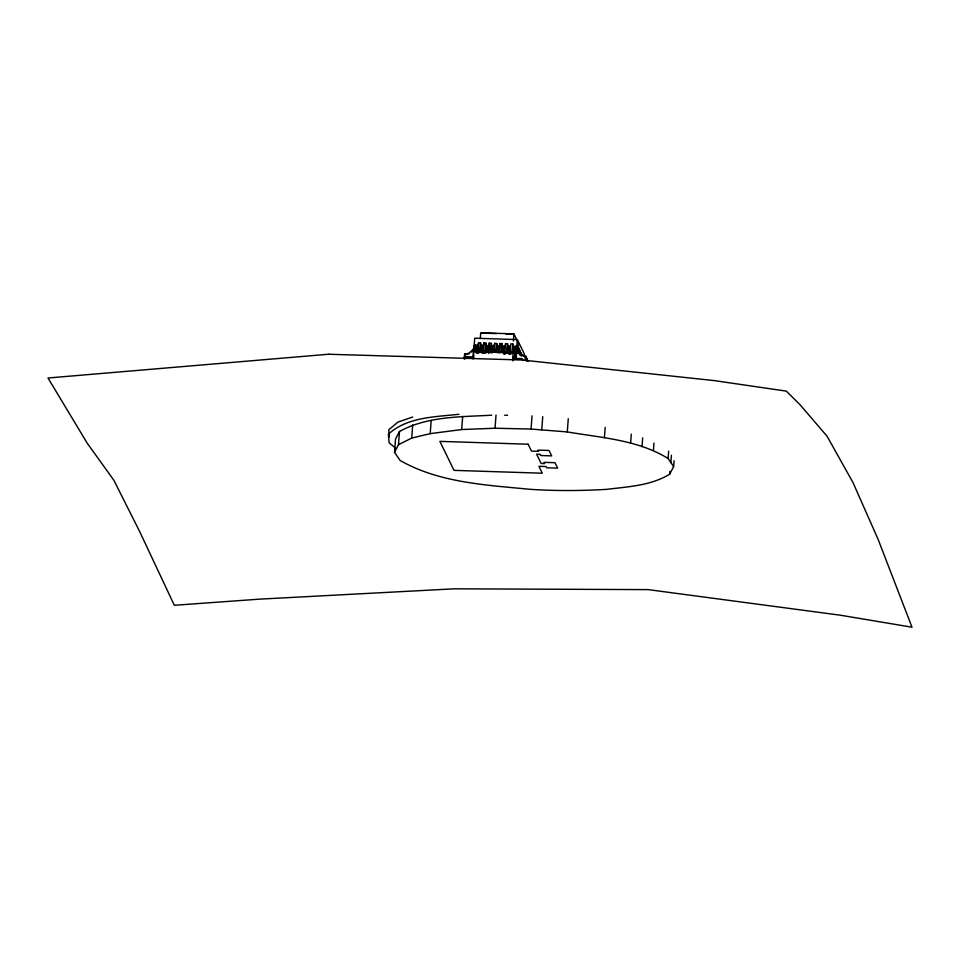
<?xml version="1.0" encoding="UTF-8"?>
<svg xmlns="http://www.w3.org/2000/svg" width="960" height="960" viewBox="0 0 960 960"><rect width="100%" height="100%" fill="white"/><g stroke="black" fill="none" stroke-linecap="round" stroke-linejoin="round"><path stroke-width="1.44" d="M674.076 460.716L673.632 466.596L669.66 474.228C650.724 485.748 627.924 486.744 606.48 489.372C580.908 490.86 555.276 491.004 529.704 489.288C485.856 484.98 439.14 482.796 400.068 460.44L394.524 452.328L395.52 439.104L399.492 431.484C427.344 416.076 460.74 416.988 491.676 415.188M394.524 452.328L398.496 444.696L399.492 431.484M398.496 444.696L411.708 438.072L412.704 424.86M411.708 438.072L430.2 433.644L431.196 420.42M464.256 359.268L464.652 353.964A9.012 8.568 -26 0 0 469.32 352.872L472.908 349.632A9.804 9.324 -26 0 0 474.48 345.084L474.048 350.856M464.88 355.572L464.652 353.964M430.2 433.644L461.676 429.552L462.672 416.34M472.992 358.98L473.604 350.796L476.256 351.132L477.588 344.688L476.928 353.352M473.268 357.444L474.72 338.208L517.332 339.588L524.184 353.58L523.956 356.544M473.508 358.08L473.724 355.2M474.552 348.576L474.768 345.684A9.804 9.324 -26 0 1 474.288 348.048M475.32 350.412L475.764 344.628L474.636 350.736M482.436 352.092L482.976 344.868L481.44 351.48L478.992 350.976L479.208 352.596L475.644 352.476L475.428 350.856M477.72 353.076L478.5 342.78L480.612 343.02L479.952 351.84M477.804 353.256L478.5 342.78M480.3 338.496L480.732 332.796L513.912 333.864L519.228 344.772M479.868 351.672L480.612 343.02M480.72 350.58L481.152 344.808C480.744 346.236 481.104 352.008 478.992 350.976M487.824 352.26L488.376 345.036L486.828 351.66L484.392 351.144L484.608 352.764L481.044 352.656L480.828 351.036M483.12 353.256L483.888 342.96L486 343.2L485.34 352.02M483.204 353.424L483.888 342.96M485.148 353.316L486 343.2M486 352.2L486.54 344.976C486.144 346.404 486.492 352.188 484.392 351.144M486.432 352.824L486.216 351.204M488.508 353.424L489.288 343.128L491.4 343.368L490.728 352.188M488.712 352.128L489.288 343.128M489.996 352.944L489.78 351.324L492.648 351.312L493.764 345.204L493.224 352.428M490.644 352.02L491.4 343.368M491.508 350.928L491.94 345.156C491.532 346.584 491.892 352.356 489.78 351.324M491.82 353.004L491.604 351.384M494.016 352.128L494.676 343.308L496.788 343.548L496.128 352.368M494.1 352.296L494.676 343.308M498.612 352.608L499.152 345.384L497.832 351.828L491.532 352.404M496.044 352.2L496.788 343.548M497.004 349.656L497.328 345.324L495.996 351.768M497.004 351.552L496.92 352.572L500.496 352.692L500.568 351.672L503.004 352.176L504.552 345.552L503.904 354.228M499.404 352.308L500.076 343.476L502.188 343.716L501.516 352.536M499.488 352.476L500.076 343.476M461.676 429.552L495.036 428.232L496.032 415.02M501.432 352.368L502.188 343.716M502.284 351.276L502.728 345.504L501.396 351.948M502.392 351.732L502.32 352.752L506.172 353.46L503.796 353.388M504.78 354.12L505.464 343.656L507.576 343.884L506.916 352.716M505.884 352.86L505.956 351.84L508.824 351.84L509.94 345.732L509.292 354.396M506.832 352.548L507.576 343.884M507.684 351.456L508.116 345.672C507.708 347.1 508.068 352.884 505.956 351.84M514.356 358.908L515.34 345.9L513.792 352.524L511.356 352.02L511.572 353.64L508.008 353.52L507.792 351.9M510.168 354.288L510.852 343.824L512.964 344.064L512.304 352.884M512.22 352.716L512.964 344.064M513.372 340.98L513.912 333.864M512.964 353.076L513.504 345.852C513.108 347.268 513.456 353.052 511.356 352.02M512.568 360.252L513.18 352.08M515.892 358.824L517.332 339.588M516.228 358.008L517.104 346.452A9.804 9.324 -26 0 0 517.98 351.084L518.868 352.704M517.02 351.912L517.14 345.36L517.992 346.044L517.548 351.924M517.644 352.56L517.968 348.228A9.804 9.324 -26 0 0 518.844 352.848L519.432 353.868M517.932 353.16L518.532 347.148L518.52 352.224M518.616 352.884L518.832 349.992A9.804 9.324 -26 0 0 519.264 353.532M518.904 353.484L519.396 348.924L519.384 354M519.924 355.104L520.26 350.688L520.368 354.3M520.908 355.404L521.124 352.464L521.232 356.076M525.252 359.82L525.552 355.92A9.012 8.568 -26 0 1 521.076 354.54L519.288 353.028M525.552 355.92L526.332 358.716L526.416 357.696A9.012 8.568 -26 0 1 525.228 357.576M526.416 357.696L527.196 360.48L527.28 359.46A9.012 8.568 -26 0 1 526.092 359.352M527.496 361.08L527.28 359.46M495.036 428.232L531.048 429.048L532.044 415.824M541.74 429.9L542.736 416.676M673.632 466.596L668.1 458.484C637.932 439.884 601.368 437.748 567.276 431.928L568.272 418.704M604.416 437.592L605.196 427.308M630.612 443.004L631.284 434.184M642.024 446.712L642.684 437.904M653.424 450.432L653.976 443.088M668.1 458.484L668.652 451.14M669.66 474.228L669.888 471.288M670.86 462.54L671.412 455.196M512.784 360.912L512.988 358.32L522.132 358.608L523.104 360.612M513.672 357.708L513.96 356.748L514.08 358.56M471.612 352.08L472.464 351.204M412.704 417.024L398.028 422.052L388.728 429.792L389.328 436.92M458.952 414.264C434.964 417 407.052 416.928 388.392 434.22L389.112 442.788L395.508 448.056M495.792 351.948L495.18 351.492M504.672 415.212L507.552 415.272M481.74 333.12L496.716 333.6M505.692 333.888L513.18 334.128M475.356 351.876L478.92 351.996M480.744 352.056L484.308 352.164M486.144 352.224L489.708 352.344M507.708 352.92L511.272 353.04M465.696 357.18L473.616 357.444L464.28 356.748L465.264 358.74M531.048 429.048L567.276 431.928M518.568 352.104L521.364 355.14A9.012 8.568 -26 0 0 522.396 355.704M517.668 345.372L517.992 346.044M521.988 354.24L522.312 354.9M473.82 349.164A9.804 9.324 -26 0 1 473.208 350.232M469.608 353.472A9.012 8.568 -26 0 1 468.504 353.976M467.34 354.324A9.012 8.568 -26 0 1 464.952 354.564M518.268 351.684A9.804 9.324 -26 0 1 517.392 347.052M527.568 360.06A9.012 8.568 -26 0 1 526.38 359.952M519.828 354.156A9.804 9.324 -26 0 1 519.696 351.768M526.704 358.296A9.012 8.568 -26 0 1 525.516 358.176M520.848 355.344A9.804 9.324 -26 0 1 520.86 354.144M519.564 354.132A9.804 9.324 -26 0 1 519.132 350.592M520.548 354.744A9.804 9.324 -26 0 1 520.572 353.544M519.144 353.448A9.804 9.324 -26 0 1 518.268 348.828M525.84 356.52A9.012 8.568 -26 0 1 523.5 356.136M520.128 354.756A9.804 9.324 -26 0 1 519.996 352.368M528.144 361.236A9.012 8.568 -26 0 1 526.956 361.116M328.488 354.252L48 378L87.216 443.184L113.856 480.252L139.452 531.096L174.324 605.28L259.548 599.148L454.272 588.816L648.156 589.62L840.18 615.18L912 627.204L878.148 539.448L852.996 482.568L827.064 436.212L800.016 404.7L786.336 391.128L714.396 380.616L522 360.012L328.572 354.252M528.12 444.216L439.86 441.372L454.02 470.364L542.28 473.208L538.92 466.308L546.048 466.536L546.66 467.772L557.676 468.132L555.024 462.708L544.008 462.348L544.608 463.584L541.152 463.476L536.604 454.176L540.06 454.284L540.672 455.52L551.688 455.88L549.036 450.456L538.02 450.096L538.62 451.332L531.492 451.104L528.12 444.216"/></g></svg>
